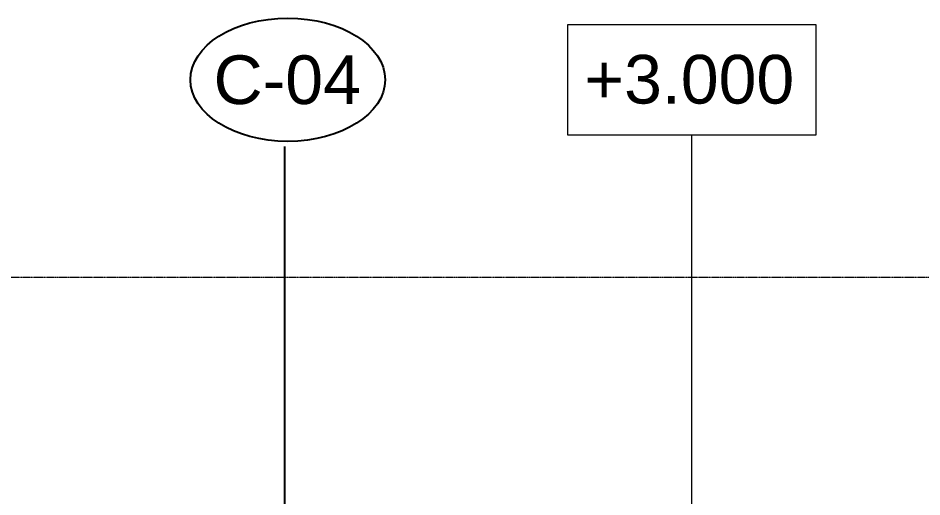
# Model space of a CAD drawing. Header units: millimetres. Extents: x -726012 to -647389, y -20772 to 18805.
# Drawn here: x -707146 to -701574, y 10842 to 13794 of the extents above; entities that cross this region are included whole.
import ezdxf

# ---------------------------------------------------------------- set-up
doc = ezdxf.new("R2010")
doc.units = ezdxf.units.MM
doc.linetypes.add('DPA_Grid _ Level 100', pattern=[10, 5.5, -1.6, 1.3, -1.6])
for name, color, linetype, lineweight in [('A-ROOM-IDEN', 3, 'Continuous', 25), ('G-ANNO-TEXT', 3, 'Continuous', 9), ('S-GRID', 251, 'Continuous', 9)]:
    doc.layers.add(name, color=color, linetype=linetype, lineweight=lineweight)
doc.styles.add('Arial_2', font='arial.ttf', dxfattribs={"height": 300})

# ---------------------------------------------------------------- blocks, each defined once
blk = doc.blocks.new('DPA_TAG Room-Ceiling - STANDARD-8527542-4233-01 ENLARGED MULTI-PURPOSE LEVEL - REFLECTED CEILING PLAN - SHEET 4')
at = {"layer": 'A-ROOM-IDEN'}
blk.add_ellipse((0, 0), major_axis=(-6, 0), ratio=0.633333, dxfattribs=at)
blk = doc.blocks.new('*U1077')
at = {"layer": 'S-GRID', "linetype": 'DPA_Grid _ Level 100'}
blk.add_line((24470.7, 19735.4), (-48391.9, 19735.4), dxfattribs=at)

msp = doc.modelspace()

# ---------------------------------------------------------------- linework, layer by layer
at = {"layer": 'A-ROOM-IDEN'}
msp.add_line((-705501.7, 8196.1), (-705501.7, 13003.2), dxfattribs=at)
at = {"layer": 'G-ANNO-TEXT', "color": 10}
msp.add_line((-702993.1, 8218.3), (-702993.1, 13071.4), dxfattribs=at)
at = {"layer": 'G-ANNO-TEXT', "color": 10, "flags": 128}
msp.add_lwpolyline([(-703757.8, 13753.8), (-702228.4, 13753.8), (-702228.4, 13071.4), (-703757.8, 13071.4)], close=True, dxfattribs=at)

# ---------------------------------------------------------------- block references
msp.add_blockref('*U1077', (-676282.4, -7541.4))
at = {"layer": 'A-ROOM-IDEN', "xscale": 99.99999999999993, "yscale": 99.99999999999993, "zscale": 99.99999999999993}
msp.add_blockref('DPA_TAG Room-Ceiling - STANDARD-8527542-4233-01 ENLARGED MULTI-PURPOSE LEVEL - REFLECTED CEILING PLAN - SHEET 4', (-705483.7, 13414), dxfattribs=at)

# ---------------------------------------------------------------- texts
at = {"layer": 'A-ROOM-IDEN', "lineweight": 9, "insert": (-705941.3, 13564), "char_height": 300, "width": 1114.346, "attachment_point": 1, "style": 'Arial_2'}
msp.add_mtext('C-04', dxfattribs=at)
at = {"layer": 'G-ANNO-TEXT', "color": 7, "insert": (-703654.6, 13567), "char_height": 300, "width": 1595.358, "attachment_point": 1, "style": 'Arial_2'}
msp.add_mtext('+3.000', dxfattribs=at)

doc.saveas('drawing.dxf')
